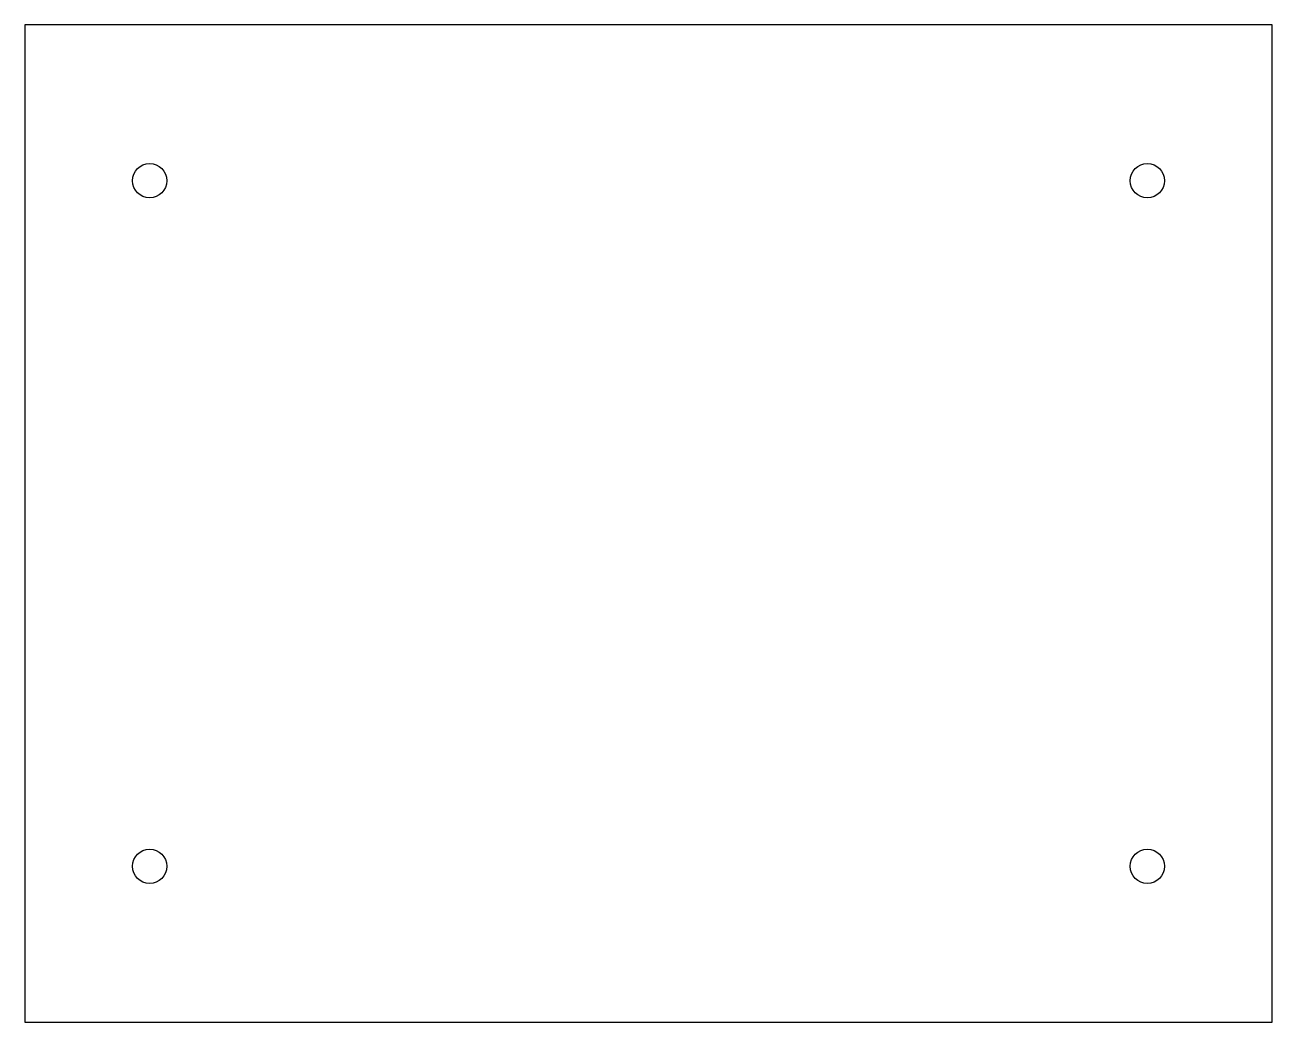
# Model space of a CAD drawing. Header units: millimetres. Extents: x -200 to 200, y -160 to 160.
import ezdxf

# ---------------------------------------------------------------- set-up
doc = ezdxf.new("R2010")
doc.units = ezdxf.units.MM

msp = doc.modelspace()

# ---------------------------------------------------------------- linework, layer by layer
for p, q in [((-200, 160, 3), (-200, -160, 3)), ((200, 160, 3), (-200, 160, 3)), ((200, -160, 3), (200, 160, 3)), ((-200, -160, 3), (200, -160, 3))]:
    msp.add_line(p, q)
for centre in [(-160, 110, 3), (160, 110, 3), (-160, -110, 3), (160, -110, 3)]:
    msp.add_circle(centre, 5.5)

doc.saveas('drawing.dxf')
